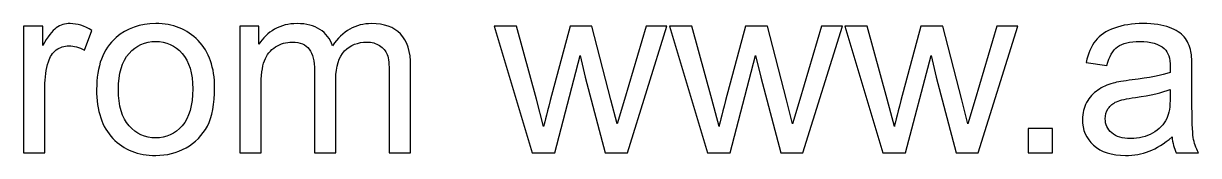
# Model space of a CAD drawing. Header units: millimetres. Extents: x -390 to 773, y -263 to 188.
# Drawn here: x 386.3 to 486.7, y -262.7 to -251.5 of the extents above; entities that cross this region are included whole.
import ezdxf

# ---------------------------------------------------------------- set-up
doc = ezdxf.new("R2010")
doc.units = ezdxf.units.MM
doc.header["$MEASUREMENT"] = 0
doc.layers.add('Layer 1', color=7, linetype='Continuous')

msp = doc.modelspace()

# ---------------------------------------------------------------- linework, layer by layer
at = {"layer": 'Layer 1', "color": 250}
for points, knots in [([(386.3437, -262.4978), (386.3437, -262.4978), (386.3437, -251.7343), (386.3437, -251.7343), (386.3437, -251.7343), (386.3437, -251.7343), (387.9821, -251.7343), (387.9821, -251.7343), (387.9821, -251.7343), (387.9821, -251.7343), (387.9821, -253.383), (387.9821, -253.383), (387.9821, -253.383), (388.4004, -252.6191), (388.7875, -252.1145), (389.1435, -251.8725), (389.1435, -251.8725), (389.4995, -251.6271), (389.8901, -251.5061), (390.3153, -251.5061), (390.3153, -251.5061), (390.9305, -251.5061), (391.5561, -251.6997), (392.1921, -252.0834), (392.1921, -252.0834), (392.1921, -252.0834), (391.5423, -253.7667), (391.5423, -253.7667), (391.5423, -253.7667), (391.0999, -253.5178), (390.6574, -253.3934), (390.215, -253.3934), (390.215, -253.3934), (389.8175, -253.3934), (389.4615, -253.5144), (389.147, -253.7529), (389.147, -253.7529), (388.8324, -253.9914), (388.6077, -254.3232), (388.4729, -254.7483), (388.4729, -254.7483), (388.269, -255.3947), (388.1688, -256.1033), (388.1688, -256.8741), (388.1688, -256.8741), (388.1688, -256.8741), (388.1688, -262.4978), (388.1688, -262.4978), (388.1688, -262.4978), (388.1688, -262.4978), (386.3437, -262.4978), (386.3437, -262.4978)], [0, 0, 0, 0, 0.07142857, 0.07142857, 0.07142857, 0.07142857, 0.14285714, 0.14285714, 0.14285714, 0.14285714, 0.21428571, 0.21428571, 0.21428571, 0.21428571, 0.28571429, 0.28571429, 0.28571429, 0.28571429, 0.35714286, 0.35714286, 0.35714286, 0.35714286, 0.42857143, 0.42857143, 0.42857143, 0.42857143, 0.5, 0.5, 0.5, 0.5, 0.57142857, 0.57142857, 0.57142857, 0.57142857, 0.64285714, 0.64285714, 0.64285714, 0.64285714, 0.71428571, 0.71428571, 0.71428571, 0.71428571, 0.78571429, 0.78571429, 0.78571429, 0.78571429, 0.85714286, 0.85714286, 0.85714286, 0.85714286, 1, 1, 1, 1]), ([(392.5862, -257.116), (392.5862, -255.1285), (393.1392, -253.6561), (394.2488, -252.6986), (394.2488, -252.6986), (395.1716, -251.9036), (396.3019, -251.5061), (397.6327, -251.5061), (397.6327, -251.5061), (399.1086, -251.5061), (400.3184, -251.99), (401.2585, -252.9579), (401.2585, -252.9579), (402.1953, -253.9222), (402.6653, -255.2599), (402.6653, -256.9639), (402.6653, -256.9639), (402.6653, -258.3465), (402.458, -259.4319), (402.0432, -260.2234), (402.0432, -260.2234), (401.6284, -261.015), (401.0235, -261.6302), (400.2285, -262.0692), (400.2285, -262.0692), (399.437, -262.5082), (398.5694, -262.7259), (397.6327, -262.7259), (397.6327, -262.7259), (396.1256, -262.7259), (394.909, -262.2455), (393.9792, -261.2811), (393.9792, -261.2811), (393.0494, -260.3167), (392.5862, -258.9272), (392.5862, -257.116)], [0, 0, 0, 0, 0.1, 0.1, 0.1, 0.1, 0.2, 0.2, 0.2, 0.2, 0.3, 0.3, 0.3, 0.3, 0.4, 0.4, 0.4, 0.4, 0.5, 0.5, 0.5, 0.5, 0.6, 0.6, 0.6, 0.6, 0.7, 0.7, 0.7, 0.7, 0.8, 0.8, 0.8, 0.8, 1, 1, 1, 1]), ([(404.8049, -262.4978), (404.8049, -262.4978), (404.8049, -251.7343), (404.8049, -251.7343), (404.8049, -251.7343), (404.8049, -251.7343), (406.4433, -251.7343), (406.4433, -251.7343), (406.4433, -251.7343), (406.4433, -251.7343), (406.4433, -253.2551), (406.4433, -253.2551), (406.4433, -253.2551), (406.7785, -252.7297), (407.2279, -252.3046), (407.7878, -251.9866), (407.7878, -251.9866), (408.3478, -251.6651), (408.9838, -251.5061), (409.6993, -251.5061), (409.6993, -251.5061), (410.4943, -251.5061), (411.1476, -251.672), (411.6557, -252.0004), (411.6557, -252.0004), (412.1638, -252.3322), (412.5232, -252.7919), (412.7306, -253.3865), (412.7306, -253.3865), (413.5878, -252.1318), (414.6974, -251.5061), (416.0662, -251.5061), (416.0662, -251.5061), (417.1377, -251.5061), (417.9638, -251.7999), (418.5375, -252.391), (418.5375, -252.391), (419.1148, -252.9821), (419.4051, -253.8911), (419.4051, -255.1182), (419.4051, -255.1182), (419.4051, -255.1182), (419.4051, -262.4978), (419.4051, -262.4978), (419.4051, -262.4978), (419.4051, -262.4978), (417.5801, -262.4978), (417.5801, -262.4978), (417.5801, -262.4978), (417.5801, -262.4978), (417.5801, -255.7231), (417.5801, -255.7231), (417.5801, -255.7231), (417.5801, -254.9972), (417.5179, -254.4718), (417.4004, -254.1504), (417.4004, -254.1504), (417.2828, -253.8289), (417.0685, -253.5731), (416.754, -253.3761), (416.754, -253.3761), (416.4429, -253.1791), (416.0765, -253.0823), (415.6583, -253.0823), (415.6583, -253.0823), (414.8979, -253.0823), (414.2688, -253.3346), (413.7676, -253.8358), (413.7676, -253.8358), (413.2664, -254.3405), (413.0175, -255.1458), (413.0175, -256.2519), (413.0175, -256.2519), (413.0175, -256.2519), (413.0175, -262.4978), (413.0175, -262.4978), (413.0175, -262.4978), (413.0175, -262.4978), (411.1925, -262.4978), (411.1925, -262.4978), (411.1925, -262.4978), (411.1925, -262.4978), (411.1925, -255.5122), (411.1925, -255.5122), (411.1925, -255.5122), (411.1925, -254.7034), (411.0439, -254.095), (410.7466, -253.6906), (410.7466, -253.6906), (410.4493, -253.2862), (409.962, -253.0823), (409.288, -253.0823), (409.288, -253.0823), (408.7764, -253.0823), (408.3029, -253.2171), (407.8673, -253.4867), (407.8673, -253.4867), (407.4318, -253.7563), (407.1173, -254.1504), (406.9203, -254.6723), (406.9203, -254.6723), (406.7267, -255.1908), (406.6299, -255.9408), (406.6299, -256.919), (406.6299, -256.919), (406.6299, -256.919), (406.6299, -262.4978), (406.6299, -262.4978), (406.6299, -262.4978), (406.6299, -262.4978), (404.8049, -262.4978), (404.8049, -262.4978)], [0, 0, 0, 0, 0.03448276, 0.03448276, 0.03448276, 0.03448276, 0.06896552, 0.06896552, 0.06896552, 0.06896552, 0.10344828, 0.10344828, 0.10344828, 0.10344828, 0.13793103, 0.13793103, 0.13793103, 0.13793103, 0.17241379, 0.17241379, 0.17241379, 0.17241379, 0.20689655, 0.20689655, 0.20689655, 0.20689655, 0.24137931, 0.24137931, 0.24137931, 0.24137931, 0.27586207, 0.27586207, 0.27586207, 0.27586207, 0.31034483, 0.31034483, 0.31034483, 0.31034483, 0.34482759, 0.34482759, 0.34482759, 0.34482759, 0.37931034, 0.37931034, 0.37931034, 0.37931034, 0.4137931, 0.4137931, 0.4137931, 0.4137931, 0.44827586, 0.44827586, 0.44827586, 0.44827586, 0.48275862, 0.48275862, 0.48275862, 0.48275862, 0.51724138, 0.51724138, 0.51724138, 0.51724138, 0.55172414, 0.55172414, 0.55172414, 0.55172414, 0.5862069, 0.5862069, 0.5862069, 0.5862069, 0.62068966, 0.62068966, 0.62068966, 0.62068966, 0.65517241, 0.65517241, 0.65517241, 0.65517241, 0.68965517, 0.68965517, 0.68965517, 0.68965517, 0.72413793, 0.72413793, 0.72413793, 0.72413793, 0.75862069, 0.75862069, 0.75862069, 0.75862069, 0.79310345, 0.79310345, 0.79310345, 0.79310345, 0.82758621, 0.82758621, 0.82758621, 0.82758621, 0.86206897, 0.86206897, 0.86206897, 0.86206897, 0.89655172, 0.89655172, 0.89655172, 0.89655172, 0.93103448, 0.93103448, 0.93103448, 0.93103448, 1, 1, 1, 1]), ([(429.7781, -262.4978), (429.7781, -262.4978), (426.5255, -251.7343), (426.5255, -251.7343), (426.5255, -251.7343), (426.5255, -251.7343), (428.4335, -251.7343), (428.4335, -251.7343), (428.4335, -251.7343), (428.4335, -251.7343), (430.1514, -257.9456), (430.1514, -257.9456), (430.1514, -257.9456), (430.1514, -257.9456), (430.7598, -260.258), (430.7598, -260.258), (430.7598, -260.258), (430.784, -260.1439), (430.9706, -259.4042), (431.3163, -258.0389), (431.3163, -258.0389), (431.3163, -258.0389), (433.0203, -251.7343), (433.0203, -251.7343), (433.0203, -251.7343), (433.0203, -251.7343), (434.8903, -251.7343), (434.8903, -251.7343), (434.8903, -251.7343), (434.8903, -251.7343), (436.5114, -257.9836), (436.5114, -257.9836), (436.5114, -257.9836), (436.5114, -257.9836), (437.0402, -260.0333), (437.0402, -260.0333), (437.0402, -260.0333), (437.0402, -260.0333), (437.6589, -257.956), (437.6589, -257.956), (437.6589, -257.956), (437.6589, -257.956), (439.5185, -251.7343), (439.5185, -251.7343), (439.5185, -251.7343), (439.5185, -251.7343), (441.2917, -251.7343), (441.2917, -251.7343), (441.2917, -251.7343), (441.2917, -251.7343), (437.9147, -262.4978), (437.9147, -262.4978), (437.9147, -262.4978), (437.9147, -262.4978), (436.0275, -262.4978), (436.0275, -262.4978), (436.0275, -262.4978), (436.0275, -262.4978), (434.32, -256.0583), (434.32, -256.0583), (434.32, -256.0583), (434.32, -256.0583), (433.8879, -254.216), (433.8879, -254.216), (433.8879, -254.216), (433.8879, -254.216), (431.7103, -262.4978), (431.7103, -262.4978), (431.7103, -262.4978), (431.7103, -262.4978), (429.7781, -262.4978), (429.7781, -262.4978)], [0, 0, 0, 0, 0.05263158, 0.05263158, 0.05263158, 0.05263158, 0.10526316, 0.10526316, 0.10526316, 0.10526316, 0.15789474, 0.15789474, 0.15789474, 0.15789474, 0.21052632, 0.21052632, 0.21052632, 0.21052632, 0.26315789, 0.26315789, 0.26315789, 0.26315789, 0.31578947, 0.31578947, 0.31578947, 0.31578947, 0.36842105, 0.36842105, 0.36842105, 0.36842105, 0.42105263, 0.42105263, 0.42105263, 0.42105263, 0.47368421, 0.47368421, 0.47368421, 0.47368421, 0.52631579, 0.52631579, 0.52631579, 0.52631579, 0.57894737, 0.57894737, 0.57894737, 0.57894737, 0.63157895, 0.63157895, 0.63157895, 0.63157895, 0.68421053, 0.68421053, 0.68421053, 0.68421053, 0.73684211, 0.73684211, 0.73684211, 0.73684211, 0.78947368, 0.78947368, 0.78947368, 0.78947368, 0.84210526, 0.84210526, 0.84210526, 0.84210526, 0.89473684, 0.89473684, 0.89473684, 0.89473684, 1, 1, 1, 1]), ([(444.7551, -262.4978), (444.7551, -262.4978), (441.5025, -251.7343), (441.5025, -251.7343), (441.5025, -251.7343), (441.5025, -251.7343), (443.4105, -251.7343), (443.4105, -251.7343), (443.4105, -251.7343), (443.4105, -251.7343), (445.1284, -257.9456), (445.1284, -257.9456), (445.1284, -257.9456), (445.1284, -257.9456), (445.7368, -260.258), (445.7368, -260.258), (445.7368, -260.258), (445.761, -260.1439), (445.9476, -259.4042), (446.2933, -258.0389), (446.2933, -258.0389), (446.2933, -258.0389), (447.9973, -251.7343), (447.9973, -251.7343), (447.9973, -251.7343), (447.9973, -251.7343), (449.8673, -251.7343), (449.8673, -251.7343), (449.8673, -251.7343), (449.8673, -251.7343), (451.4884, -257.9836), (451.4884, -257.9836), (451.4884, -257.9836), (451.4884, -257.9836), (452.0172, -260.0333), (452.0172, -260.0333), (452.0172, -260.0333), (452.0172, -260.0333), (452.6359, -257.956), (452.6359, -257.956), (452.6359, -257.956), (452.6359, -257.956), (454.4955, -251.7343), (454.4955, -251.7343), (454.4955, -251.7343), (454.4955, -251.7343), (456.2687, -251.7343), (456.2687, -251.7343), (456.2687, -251.7343), (456.2687, -251.7343), (452.8917, -262.4978), (452.8917, -262.4978), (452.8917, -262.4978), (452.8917, -262.4978), (451.0045, -262.4978), (451.0045, -262.4978), (451.0045, -262.4978), (451.0045, -262.4978), (449.297, -256.0583), (449.297, -256.0583), (449.297, -256.0583), (449.297, -256.0583), (448.8649, -254.216), (448.8649, -254.216), (448.8649, -254.216), (448.8649, -254.216), (446.6873, -262.4978), (446.6873, -262.4978), (446.6873, -262.4978), (446.6873, -262.4978), (444.7551, -262.4978), (444.7551, -262.4978)], [0, 0, 0, 0, 0.05263158, 0.05263158, 0.05263158, 0.05263158, 0.10526316, 0.10526316, 0.10526316, 0.10526316, 0.15789474, 0.15789474, 0.15789474, 0.15789474, 0.21052632, 0.21052632, 0.21052632, 0.21052632, 0.26315789, 0.26315789, 0.26315789, 0.26315789, 0.31578947, 0.31578947, 0.31578947, 0.31578947, 0.36842105, 0.36842105, 0.36842105, 0.36842105, 0.42105263, 0.42105263, 0.42105263, 0.42105263, 0.47368421, 0.47368421, 0.47368421, 0.47368421, 0.52631579, 0.52631579, 0.52631579, 0.52631579, 0.57894737, 0.57894737, 0.57894737, 0.57894737, 0.63157895, 0.63157895, 0.63157895, 0.63157895, 0.68421053, 0.68421053, 0.68421053, 0.68421053, 0.73684211, 0.73684211, 0.73684211, 0.73684211, 0.78947368, 0.78947368, 0.78947368, 0.78947368, 0.84210526, 0.84210526, 0.84210526, 0.84210526, 0.89473684, 0.89473684, 0.89473684, 0.89473684, 1, 1, 1, 1]), ([(459.7321, -262.4978), (459.7321, -262.4978), (456.4795, -251.7343), (456.4795, -251.7343), (456.4795, -251.7343), (456.4795, -251.7343), (458.3875, -251.7343), (458.3875, -251.7343), (458.3875, -251.7343), (458.3875, -251.7343), (460.1054, -257.9456), (460.1054, -257.9456), (460.1054, -257.9456), (460.1054, -257.9456), (460.7138, -260.258), (460.7138, -260.258), (460.7138, -260.258), (460.738, -260.1439), (460.9246, -259.4042), (461.2703, -258.0389), (461.2703, -258.0389), (461.2703, -258.0389), (462.9743, -251.7343), (462.9743, -251.7343), (462.9743, -251.7343), (462.9743, -251.7343), (464.8443, -251.7343), (464.8443, -251.7343), (464.8443, -251.7343), (464.8443, -251.7343), (466.4654, -257.9836), (466.4654, -257.9836), (466.4654, -257.9836), (466.4654, -257.9836), (466.9942, -260.0333), (466.9942, -260.0333), (466.9942, -260.0333), (466.9942, -260.0333), (467.6129, -257.956), (467.6129, -257.956), (467.6129, -257.956), (467.6129, -257.956), (469.4725, -251.7343), (469.4725, -251.7343), (469.4725, -251.7343), (469.4725, -251.7343), (471.2457, -251.7343), (471.2457, -251.7343), (471.2457, -251.7343), (471.2457, -251.7343), (467.8687, -262.4978), (467.8687, -262.4978), (467.8687, -262.4978), (467.8687, -262.4978), (465.9815, -262.4978), (465.9815, -262.4978), (465.9815, -262.4978), (465.9815, -262.4978), (464.274, -256.0583), (464.274, -256.0583), (464.274, -256.0583), (464.274, -256.0583), (463.8419, -254.216), (463.8419, -254.216), (463.8419, -254.216), (463.8419, -254.216), (461.6643, -262.4978), (461.6643, -262.4978), (461.6643, -262.4978), (461.6643, -262.4978), (459.7321, -262.4978), (459.7321, -262.4978)], [0, 0, 0, 0, 0.05263158, 0.05263158, 0.05263158, 0.05263158, 0.10526316, 0.10526316, 0.10526316, 0.10526316, 0.15789474, 0.15789474, 0.15789474, 0.15789474, 0.21052632, 0.21052632, 0.21052632, 0.21052632, 0.26315789, 0.26315789, 0.26315789, 0.26315789, 0.31578947, 0.31578947, 0.31578947, 0.31578947, 0.36842105, 0.36842105, 0.36842105, 0.36842105, 0.42105263, 0.42105263, 0.42105263, 0.42105263, 0.47368421, 0.47368421, 0.47368421, 0.47368421, 0.52631579, 0.52631579, 0.52631579, 0.52631579, 0.57894737, 0.57894737, 0.57894737, 0.57894737, 0.63157895, 0.63157895, 0.63157895, 0.63157895, 0.68421053, 0.68421053, 0.68421053, 0.68421053, 0.73684211, 0.73684211, 0.73684211, 0.73684211, 0.78947368, 0.78947368, 0.78947368, 0.78947368, 0.84210526, 0.84210526, 0.84210526, 0.84210526, 0.89473684, 0.89473684, 0.89473684, 0.89473684, 1, 1, 1, 1]), ([(484.4219, -261.1498), (483.7444, -261.727), (483.0911, -262.1314), (482.4655, -262.3699), (482.4655, -262.3699), (481.8399, -262.6084), (481.1693, -262.7259), (480.4504, -262.7259), (480.4504, -262.7259), (479.2683, -262.7259), (478.3592, -262.439), (477.7232, -261.8618), (477.7232, -261.8618), (477.0872, -261.288), (476.7692, -260.5518), (476.7692, -259.6566), (476.7692, -259.6566), (476.7692, -259.1312), (476.8902, -258.6507), (477.1287, -258.2152), (477.1287, -258.2152), (477.3706, -257.7797), (477.6852, -257.434), (478.0723, -257.1713), (478.0723, -257.1713), (478.4629, -256.9086), (478.8984, -256.7082), (479.3858, -256.5734), (479.3858, -256.5734), (479.7453, -256.48), (480.2879, -256.3902), (481.0103, -256.3003), (481.0103, -256.3003), (482.4828, -256.1275), (483.5716, -255.9166), (484.2664, -255.6747), (484.2664, -255.6747), (484.2733, -255.4258), (484.2767, -255.2668), (484.2767, -255.2011), (484.2767, -255.2011), (484.2767, -254.4614), (484.1039, -253.9395), (483.7582, -253.6353), (483.7582, -253.6353), (483.2916, -253.224), (482.5969, -253.0201), (481.6774, -253.0201), (481.6774, -253.0201), (480.8168, -253.0201), (480.1808, -253.1722), (479.7729, -253.4729), (479.7729, -253.4729), (479.3616, -253.7736), (479.0609, -254.3059), (478.8638, -255.0732), (478.8638, -255.0732), (478.8638, -255.0732), (477.0803, -254.8244), (477.0803, -254.8244), (477.0803, -254.8244), (477.2427, -254.0605), (477.5089, -253.4418), (477.8822, -252.9717), (477.8822, -252.9717), (478.2555, -252.5016), (478.7947, -252.1421), (479.4998, -251.8863), (479.4998, -251.8863), (480.2015, -251.634), (481.0207, -251.5061), (481.947, -251.5061), (481.947, -251.5061), (482.8665, -251.5061), (483.6165, -251.6133), (484.1938, -251.831), (484.1938, -251.831), (484.7675, -252.0488), (485.1927, -252.3184), (485.4623, -252.6468), (485.4623, -252.6468), (485.7319, -252.9751), (485.922, -253.3899), (486.0326, -253.8911), (486.0326, -253.8911), (486.0914, -254.2022), (486.1225, -254.7622), (486.1225, -255.5675), (486.1225, -255.5675), (486.1225, -255.5675), (486.1225, -257.9871), (486.1225, -257.9871), (486.1225, -257.9871), (486.1225, -259.6773), (486.1605, -260.7454), (486.2366, -261.1982), (486.2366, -261.1982), (486.3091, -261.651), (486.4612, -262.083), (486.6824, -262.4978), (486.6824, -262.4978), (486.6824, -262.4978), (484.7745, -262.4978), (484.7745, -262.4978), (484.7745, -262.4978), (484.5913, -262.1141), (484.4737, -261.6648), (484.4219, -261.1498)], [0, 0, 0, 0, 0.03571429, 0.03571429, 0.03571429, 0.03571429, 0.07142857, 0.07142857, 0.07142857, 0.07142857, 0.10714286, 0.10714286, 0.10714286, 0.10714286, 0.14285714, 0.14285714, 0.14285714, 0.14285714, 0.17857143, 0.17857143, 0.17857143, 0.17857143, 0.21428571, 0.21428571, 0.21428571, 0.21428571, 0.25, 0.25, 0.25, 0.25, 0.28571429, 0.28571429, 0.28571429, 0.28571429, 0.32142857, 0.32142857, 0.32142857, 0.32142857, 0.35714286, 0.35714286, 0.35714286, 0.35714286, 0.39285714, 0.39285714, 0.39285714, 0.39285714, 0.42857143, 0.42857143, 0.42857143, 0.42857143, 0.46428571, 0.46428571, 0.46428571, 0.46428571, 0.5, 0.5, 0.5, 0.5, 0.53571429, 0.53571429, 0.53571429, 0.53571429, 0.57142857, 0.57142857, 0.57142857, 0.57142857, 0.60714286, 0.60714286, 0.60714286, 0.60714286, 0.64285714, 0.64285714, 0.64285714, 0.64285714, 0.67857143, 0.67857143, 0.67857143, 0.67857143, 0.71428571, 0.71428571, 0.71428571, 0.71428571, 0.75, 0.75, 0.75, 0.75, 0.78571429, 0.78571429, 0.78571429, 0.78571429, 0.82142857, 0.82142857, 0.82142857, 0.82142857, 0.85714286, 0.85714286, 0.85714286, 0.85714286, 0.89285714, 0.89285714, 0.89285714, 0.89285714, 0.92857143, 0.92857143, 0.92857143, 0.92857143, 1, 1, 1, 1]), ([(394.4527, -257.1195), (394.4527, -258.4952), (394.7534, -259.5252), (395.3548, -260.2061), (395.3548, -260.2061), (395.9597, -260.8905), (396.7167, -261.2327), (397.6327, -261.2327), (397.6327, -261.2327), (398.5383, -261.2327), (399.2918, -260.8905), (399.8967, -260.2027), (399.8967, -260.2027), (400.4981, -259.5148), (400.7988, -258.4675), (400.7988, -257.0607), (400.7988, -257.0607), (400.7988, -255.7334), (400.4947, -254.7276), (399.8898, -254.0467), (399.8898, -254.0467), (399.2849, -253.3623), (398.5314, -253.0201), (397.6327, -253.0201), (397.6327, -253.0201), (396.7167, -253.0201), (395.9597, -253.3588), (395.3548, -254.0397), (395.3548, -254.0397), (394.7534, -254.7207), (394.4527, -255.7473), (394.4527, -257.1195)], [0, 0, 0, 0, 0.11111111, 0.11111111, 0.11111111, 0.11111111, 0.22222222, 0.22222222, 0.22222222, 0.22222222, 0.33333333, 0.33333333, 0.33333333, 0.33333333, 0.44444444, 0.44444444, 0.44444444, 0.44444444, 0.55555556, 0.55555556, 0.55555556, 0.55555556, 0.66666667, 0.66666667, 0.66666667, 0.66666667, 0.77777778, 0.77777778, 0.77777778, 0.77777778, 1, 1, 1, 1]), ([(484.2767, -257.1057), (483.6131, -257.3753), (482.6176, -257.6034), (481.2903, -257.79), (481.2903, -257.79), (480.5368, -257.8972), (480.0045, -258.0182), (479.6934, -258.153), (479.6934, -258.153), (479.3823, -258.2878), (479.1438, -258.4848), (478.9745, -258.7406), (478.9745, -258.7406), (478.8051, -258.9998), (478.7187, -259.2867), (478.7187, -259.6047), (478.7187, -259.6047), (478.7187, -260.0852), (478.9019, -260.4896), (479.2717, -260.811), (479.2717, -260.811), (479.6416, -261.1325), (480.1808, -261.2949), (480.8894, -261.2949), (480.8894, -261.2949), (481.591, -261.2949), (482.2166, -261.1429), (482.7662, -260.8352), (482.7662, -260.8352), (483.3124, -260.5311), (483.7168, -260.1128), (483.9726, -259.584), (483.9726, -259.584), (484.1696, -259.1726), (484.2664, -258.5678), (484.2664, -257.7693), (484.2664, -257.7693), (484.2664, -257.7693), (484.2767, -257.1057), (484.2767, -257.1057)], [0, 0, 0, 0, 0.09090909, 0.09090909, 0.09090909, 0.09090909, 0.18181818, 0.18181818, 0.18181818, 0.18181818, 0.27272727, 0.27272727, 0.27272727, 0.27272727, 0.36363636, 0.36363636, 0.36363636, 0.36363636, 0.45454545, 0.45454545, 0.45454545, 0.45454545, 0.54545455, 0.54545455, 0.54545455, 0.54545455, 0.63636364, 0.63636364, 0.63636364, 0.63636364, 0.72727273, 0.72727273, 0.72727273, 0.72727273, 0.81818182, 0.81818182, 0.81818182, 0.81818182, 1, 1, 1, 1]), ([(472.1478, -262.4978), (472.1478, -262.4978), (472.1478, -260.4239), (472.1478, -260.4239), (472.1478, -260.4239), (472.1478, -260.4239), (474.2217, -260.4239), (474.2217, -260.4239), (474.2217, -260.4239), (474.2217, -260.4239), (474.2217, -262.4978), (474.2217, -262.4978), (474.2217, -262.4978), (474.2217, -262.4978), (472.1478, -262.4978), (472.1478, -262.4978)], [0, 0, 0, 0, 0.2, 0.2, 0.2, 0.2, 0.4, 0.4, 0.4, 0.4, 0.6, 0.6, 0.6, 0.6, 1, 1, 1, 1])]:
    msp.add_open_spline(points, degree=3, knots=knots, dxfattribs=at)

doc.saveas('drawing.dxf')
